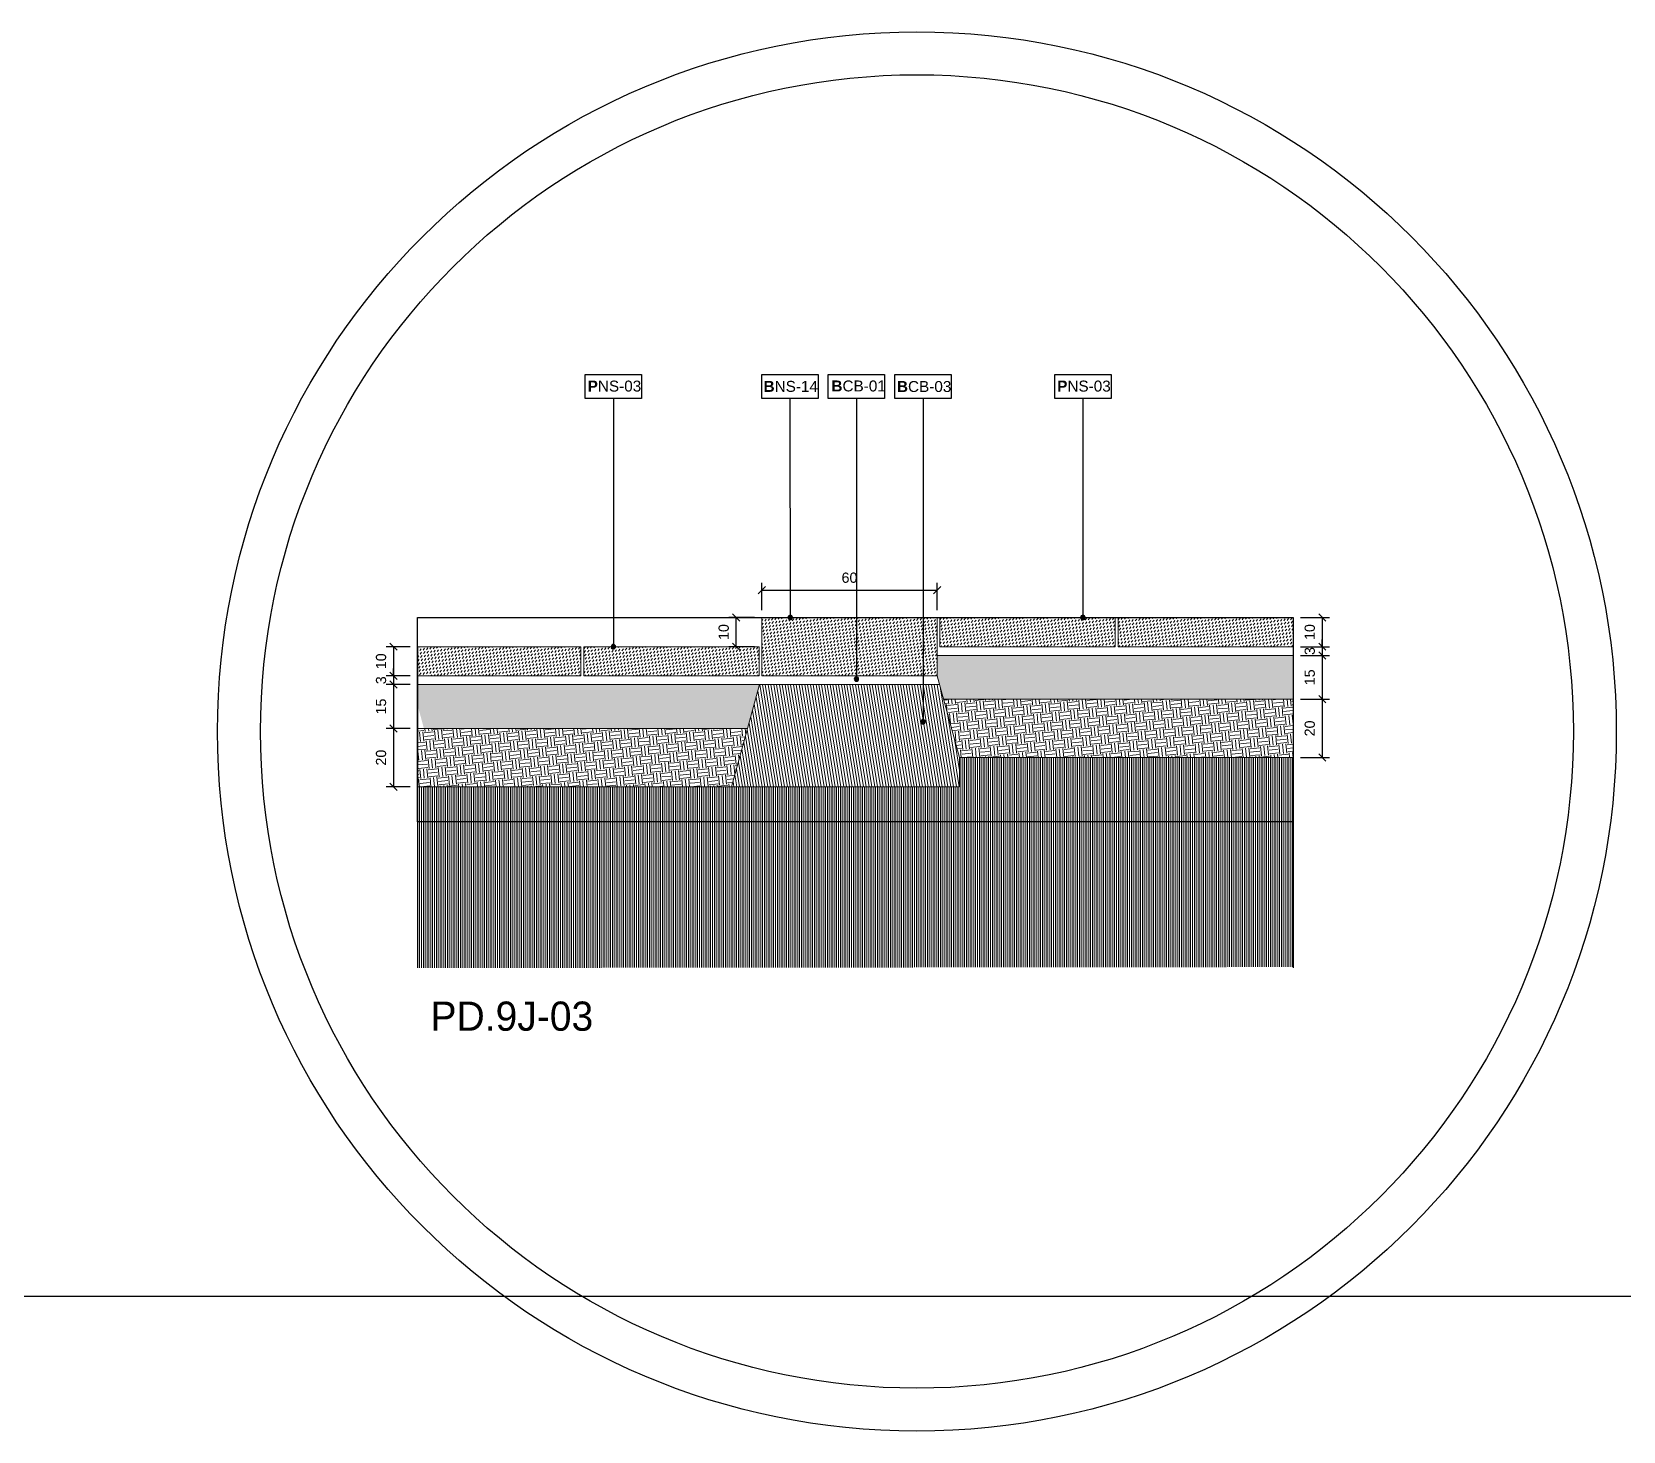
# Model space of a CAD drawing. Header units: metres. Extents: x -325 to 301, y -147 to 149.
# Drawn here: x 106.76 to 112.21, y 22.99 to 27.79 of the extents above; entities that cross this region are included whole.
import ezdxf

# ---------------------------------------------------------------- set-up
doc = ezdxf.new("R2010")
doc.units = ezdxf.units.M
doc.layers.get('Defpoints').update_dxf_attribs({"lineweight": 13})
doc.layers.add('-aux', color=50, linetype='Continuous', plot=False)
doc.layers.add('-AUX-QAD', color=5, linetype='Continuous', plot=False)
doc.layers.add('0-TX-1_25', color=7, linetype='Continuous', true_color=0x3f4f7f)
doc.layers.add('03-TR-Paviment_08_Natural Stone Bleachers', color=7, linetype='Continuous', lineweight=5, true_color=0xafad9d)
doc.layers.add('3-TR tot_u', color=7, linetype='Continuous', lineweight=5, true_color=0x787878)
for name, color, linetype, lineweight in [('1-CM', 7, 'Continuous', 0), ('3-TR Formigó', 252, 'Continuous', 0), ('3-TR Seleccionat', 44, 'Continuous', 0), ('3-TR Tot-u', 37, 'Continuous', 0)]:
    doc.layers.add(name, color=color, linetype=linetype, lineweight=lineweight)
for name, color, linetype in [('1-SECCIÓ', 1, 'Continuous'), ('A-KEYPLAN_HATCH', 7, 'Continuous'), ('A_TEXT_2', 7, 'Continuous')]:
    doc.layers.add(name, color=color, linetype=linetype)
doc.styles.get("Standard").update_dxf_attribs({"font": 'arial.ttf'})
doc.styles.add('x-llegenda materials$0$ENGRAVERS', font='TT0586M.TTF')
doc.dimstyles.new('ISO-25', dxfattribs={"dimtxt": 0.1, "dimasz": 0.1, "dimexe": 0.1, "dimexo": 0.1, "dimgap": 0.1, "dimtad": 1, "dimdec": 0, "dimlfac": 100, "dimzin": 9, "dimtxsty": 'Standard', "dimblk": 'OBLIQUE', "dimcen": 0.1, "dimadec": 0, "dimazin": 0, "dimtfac": 1, "dimtdec": 0, "dimtmove": 0, "dimatfit": 3, "dimldrblk": 'OBLIQUE', "dimfxl": 1, "dimarcsym": 0})

# ---------------------------------------------------------------- blocks, each defined once
blk = doc.blocks.new('hatch keyplan 2')
at = {"layer": 'A-KEYPLAN_HATCH'}
blk.add_lwpolyline([(0, 0.00548), (0.01287, 0.00548), (0.01287, 0), (0, 0)], close=True, dxfattribs=at)
blk = doc.blocks.new('hatch keyplan')
at = {"layer": 'A-KEYPLAN_HATCH'}
blk.add_blockref('hatch keyplan 2', (1.43058, 0.85215), dxfattribs=at)
blk = doc.blocks.new('BNS.14')
at = {"layer": 'A-KEYPLAN_HATCH', "xscale": 0.7124947396918078, "yscale": 0.7124947396918078, "zscale": 0.7124947396918078}
blk.add_blockref('hatch keyplan', (-1.01928, -0.60715), dxfattribs=at)
at = {"layer": 'A_TEXT_2', "insert": (0.00031, 0.00286), "char_height": 0.0017812, "attachment_point": 1}
blk.add_mtext_dynamic_manual_height_columns('{\\fArial|b1|i0|c0|p34;B}NS-14', width=0.0103753, gutter_width=0.01069, heights=[0], dxfattribs=at)
blk = doc.blocks.new('POINT')
at = {"layer": '0-TX-1_25'}
h = blk.add_hatch(dxfattribs=at)
h.set_pattern_fill('ANGLE', color=256)
h.set_pattern_definition([(0, (-83.747, -12.726), (0, 6.985), [5.08, -1.905]), (90, (-83.747, -12.726), (-6.985, 4e-16), [5.08, -1.905])])
edge = h.paths.add_edge_path()
edge.add_arc((0, 0), 0.0075, 0, 360)
h = blk.add_hatch(color=256, dxfattribs=at)
h.dxf.hatch_style = 1
edge = h.paths.add_edge_path()
edge.add_arc((0, 0), 0.0075, 0, 360)
blk.add_circle((0, 0), 0.0075, dxfattribs=at)
blk = doc.blocks.new('B-CB03')
at = {"layer": 'A-KEYPLAN_HATCH'}
blk.add_blockref('hatch keyplan', (-1.43058, -0.85215), dxfattribs=at)
at = {"layer": 'A_TEXT_2', "insert": (-0.0008, 0.00398), "char_height": 0.0025, "attachment_point": 1}
blk.add_mtext_dynamic_manual_height_columns('\\pi0.00128;{\\fArial|b1|i0|c0|p34;B}CB-03', width=0.0145619, gutter_width=0.015, heights=[0], dxfattribs=at)
blk = doc.blocks.new('B-CB01')
at = {"layer": 'A-KEYPLAN_HATCH'}
blk.add_blockref('hatch keyplan', (-1.43058, -0.85215), dxfattribs=at)
at = {"layer": 'A_TEXT_2', "insert": (-0.0008, 0.00411), "char_height": 0.0025, "attachment_point": 1}
blk.add_mtext_dynamic_manual_height_columns('\\pi0.00152;{\\fArial|b1|i0|c0|p34;B}CB-01', width=0.0145619, gutter_width=0.015, heights=[0], dxfattribs=at)
blk = doc.blocks.new('PNS03')
at = {"layer": 'A-KEYPLAN_HATCH'}
blk.add_blockref('hatch keyplan', (-1.43058, -0.85215), dxfattribs=at)
at = {"layer": 'A_TEXT_2', "insert": (-0.0008, 0.00408), "char_height": 0.0025, "attachment_point": 1}
blk.add_mtext_dynamic_manual_height_columns('\\pi0.00137;{\\fArial|b1|i0|c0|p34;P}NS-03', width=0.0145619, gutter_width=0.015, heights=[0], dxfattribs=at)
blk = doc.blocks.new('_Oblique')
at = {"color": 0, "lineweight": -2}
blk.add_line((-0.5, -0.5), (0.5, 0.5), dxfattribs=at)
blk = doc.blocks.new('*D1358')
at = {"layer": '0-TX-1_25', "color": 0, "lineweight": -2, "transparency": 16777216}
for p, q in [((111.1051, 25.7814), (111.2051, 25.7814)), ((111.1801, 25.7814), (111.1801, 25.6814)), ((111.1051, 25.6814), (111.2051, 25.6814))]:
    blk.add_line(p, q, dxfattribs=at)
at = {"layer": 'Defpoints', "color": 0, "transparency": 16777216}
for p in [(111.0801, 25.7814), (111.0801, 25.6814), (111.1801, 25.6814)]:
    blk.add_point(p, dxfattribs=at)
at = {"layer": '0-TX-1_25', "color": 0, "lineweight": -2, "transparency": 16777216, "xscale": 0.025, "yscale": 0.025, "zscale": 0.025}
for p, rotation in [((111.1801, 25.7814), 90), ((111.1801, 25.6814), 270)]:
    blk.add_blockref('_Oblique', p, dxfattribs=dict(at, rotation=rotation))
at = {"layer": '0-TX-1_25', "color": 0, "transparency": 16777216, "insert": (111.1372, 25.7314), "char_height": 0.035, "attachment_point": 5, "rotation": 90}
blk.add_mtext('10', dxfattribs=at)
blk = doc.blocks.new('*D1359')
at = {"layer": '0-TX-1_25', "color": 0, "lineweight": -2, "transparency": 16777216}
for p, q in [((111.1051, 25.6814), (111.2051, 25.6814)), ((111.1801, 25.6814), (111.1801, 25.7064)), ((111.1801, 25.6814), (111.1801, 25.6514)), ((111.1051, 25.6514), (111.2051, 25.6514)), ((111.1801, 25.6514), (111.1801, 25.6264))]:
    blk.add_line(p, q, dxfattribs=at)
at = {"layer": 'Defpoints', "color": 0, "transparency": 16777216}
for p in [(111.0801, 25.6814), (111.0801, 25.6514), (111.1801, 25.6514)]:
    blk.add_point(p, dxfattribs=at)
at = {"layer": '0-TX-1_25', "color": 0, "lineweight": -2, "transparency": 16777216, "xscale": 0.025, "yscale": 0.025, "zscale": 0.025}
for p, rotation in [((111.1801, 25.6814), 270), ((111.1801, 25.6514), 90)]:
    blk.add_blockref('_Oblique', p, dxfattribs=dict(at, rotation=rotation))
at = {"layer": '0-TX-1_25', "color": 0, "transparency": 16777216, "insert": (111.1372, 25.6664), "char_height": 0.035, "attachment_point": 5, "rotation": 90}
blk.add_mtext('3', dxfattribs=at)
blk = doc.blocks.new('*D1360')
at = {"layer": '0-TX-1_25', "color": 0, "lineweight": -2, "transparency": 16777216}
for p, q in [((111.1051, 25.6514), (111.2051, 25.6514)), ((111.1801, 25.6514), (111.1801, 25.5014)), ((111.1051, 25.5014), (111.2051, 25.5014))]:
    blk.add_line(p, q, dxfattribs=at)
at = {"layer": 'Defpoints', "color": 0, "transparency": 16777216}
for p in [(111.0801, 25.6514), (111.0801, 25.5014), (111.1801, 25.5014)]:
    blk.add_point(p, dxfattribs=at)
at = {"layer": '0-TX-1_25', "color": 0, "lineweight": -2, "transparency": 16777216, "xscale": 0.025, "yscale": 0.025, "zscale": 0.025}
for p, rotation in [((111.1801, 25.6514), 90), ((111.1801, 25.5014), 270)]:
    blk.add_blockref('_Oblique', p, dxfattribs=dict(at, rotation=rotation))
at = {"layer": '0-TX-1_25', "color": 0, "transparency": 16777216, "insert": (111.1372, 25.5764), "char_height": 0.035, "attachment_point": 5, "rotation": 90}
blk.add_mtext('15', dxfattribs=at)
blk = doc.blocks.new('*D1361')
at = {"layer": '0-TX-1_25', "color": 0, "lineweight": -2, "transparency": 16777216}
for p, q in [((111.1051, 25.5014), (111.2051, 25.5014)), ((111.1801, 25.5014), (111.1801, 25.3014)), ((111.1051, 25.3014), (111.2051, 25.3014))]:
    blk.add_line(p, q, dxfattribs=at)
at = {"layer": 'Defpoints', "color": 0, "transparency": 16777216}
for p in [(111.0801, 25.5014), (111.0801, 25.3014), (111.1801, 25.3014)]:
    blk.add_point(p, dxfattribs=at)
at = {"layer": '0-TX-1_25', "color": 0, "lineweight": -2, "transparency": 16777216, "xscale": 0.025, "yscale": 0.025, "zscale": 0.025}
for p, rotation in [((111.1801, 25.5014), 90), ((111.1801, 25.3014), 270)]:
    blk.add_blockref('_Oblique', p, dxfattribs=dict(at, rotation=rotation))
at = {"layer": '0-TX-1_25', "color": 0, "transparency": 16777216, "insert": (111.1372, 25.4014), "char_height": 0.035, "attachment_point": 5, "rotation": 90}
blk.add_mtext('20', dxfattribs=at)
blk = doc.blocks.new('*D1367')
at = {"layer": '0-TX-1_25', "color": 0, "lineweight": -2, "transparency": 16777216}
for p, q in [((108.055, 25.6814), (107.9731, 25.6814)), ((107.9981, 25.6814), (107.9981, 25.5814)), ((108.0551, 25.5814), (107.9731, 25.5814))]:
    blk.add_line(p, q, dxfattribs=at)
at = {"layer": 'Defpoints', "color": 0, "transparency": 16777216}
for p in [(108.08, 25.6814), (107.9981, 25.5814), (108.0801, 25.5814)]:
    blk.add_point(p, dxfattribs=at)
at = {"layer": '0-TX-1_25', "color": 0, "lineweight": -2, "transparency": 16777216, "xscale": 0.025, "yscale": 0.025, "zscale": 0.025}
for p, rotation in [((107.9981, 25.6814), 90), ((107.9981, 25.5814), 270)]:
    blk.add_blockref('_Oblique', p, dxfattribs=dict(at, rotation=rotation))
at = {"layer": '0-TX-1_25', "color": 0, "transparency": 16777216, "insert": (107.9552, 25.6314), "char_height": 0.035, "attachment_point": 5, "rotation": 90}
blk.add_mtext('10', dxfattribs=at)
blk = doc.blocks.new('*D1368')
at = {"layer": '0-TX-1_25', "color": 0, "lineweight": -2, "transparency": 16777216}
for p, q in [((108.0551, 25.5814), (107.9731, 25.5814)), ((107.9981, 25.5814), (107.9981, 25.6064)), ((107.9981, 25.5814), (107.9981, 25.5514)), ((108.0551, 25.5514), (107.9731, 25.5514)), ((107.9981, 25.5514), (107.9981, 25.5264))]:
    blk.add_line(p, q, dxfattribs=at)
at = {"layer": 'Defpoints', "color": 0, "transparency": 16777216}
for p in [(108.0801, 25.5814), (107.9981, 25.5514), (108.0801, 25.5514)]:
    blk.add_point(p, dxfattribs=at)
at = {"layer": '0-TX-1_25', "color": 0, "lineweight": -2, "transparency": 16777216, "xscale": 0.025, "yscale": 0.025, "zscale": 0.025}
for p, rotation in [((107.9981, 25.5814), 270), ((107.9981, 25.5514), 90)]:
    blk.add_blockref('_Oblique', p, dxfattribs=dict(at, rotation=rotation))
at = {"layer": '0-TX-1_25', "color": 0, "transparency": 16777216, "insert": (107.9552, 25.5664), "char_height": 0.035, "attachment_point": 5, "rotation": 90}
blk.add_mtext('3', dxfattribs=at)
blk = doc.blocks.new('*D1369')
at = {"layer": '0-TX-1_25', "color": 0, "lineweight": -2, "transparency": 16777216}
for p, q in [((108.0551, 25.5514), (107.9731, 25.5514)), ((107.9981, 25.5514), (107.9981, 25.4014)), ((108.0551, 25.4014), (107.9731, 25.4014))]:
    blk.add_line(p, q, dxfattribs=at)
at = {"layer": 'Defpoints', "color": 0, "transparency": 16777216}
for p in [(108.0801, 25.5514), (107.9981, 25.4014), (108.0801, 25.4014)]:
    blk.add_point(p, dxfattribs=at)
at = {"layer": '0-TX-1_25', "color": 0, "lineweight": -2, "transparency": 16777216, "xscale": 0.025, "yscale": 0.025, "zscale": 0.025}
for p, rotation in [((107.9981, 25.5514), 90), ((107.9981, 25.4014), 270)]:
    blk.add_blockref('_Oblique', p, dxfattribs=dict(at, rotation=rotation))
at = {"layer": '0-TX-1_25', "color": 0, "transparency": 16777216, "insert": (107.9552, 25.4764), "char_height": 0.035, "attachment_point": 5, "rotation": 90}
blk.add_mtext('15', dxfattribs=at)
blk = doc.blocks.new('*D1370')
at = {"layer": '0-TX-1_25', "color": 0, "lineweight": -2, "transparency": 16777216}
for p, q in [((108.055, 25.4014), (107.9731, 25.4014)), ((107.9981, 25.4014), (107.9981, 25.2014)), ((108.0551, 25.2014), (107.9731, 25.2014))]:
    blk.add_line(p, q, dxfattribs=at)
at = {"layer": 'Defpoints', "color": 0, "transparency": 16777216}
for p in [(108.08, 25.4014), (107.9981, 25.2014), (108.0801, 25.2014)]:
    blk.add_point(p, dxfattribs=at)
at = {"layer": '0-TX-1_25', "color": 0, "lineweight": -2, "transparency": 16777216, "xscale": 0.025, "yscale": 0.025, "zscale": 0.025}
for p, rotation in [((107.9981, 25.4014), 90), ((107.9981, 25.2014), 270)]:
    blk.add_blockref('_Oblique', p, dxfattribs=dict(at, rotation=rotation))
at = {"layer": '0-TX-1_25', "color": 0, "transparency": 16777216, "insert": (107.9552, 25.3014), "char_height": 0.035, "attachment_point": 5, "rotation": 90}
blk.add_mtext('20', dxfattribs=at)
blk = doc.blocks.new('*U460')
at = {"layer": '-aux'}
blk.add_lwpolyline([(0, 0.7), (3, 0.7), (3, 0), (0, 0), (0, 0.7)], dxfattribs=at)
blk = doc.blocks.new('*D2019')
at = {"layer": '0-TX-1_25', "color": 0, "lineweight": -2, "transparency": 16777216}
for p, q in [((109.2351, 25.7814), (109.1471, 25.7814)), ((109.1721, 25.6814), (109.1721, 25.7814)), ((109.2351, 25.6814), (109.1471, 25.6814))]:
    blk.add_line(p, q, dxfattribs=at)
at = {"layer": 'Defpoints', "color": 0, "transparency": 16777216}
for p in [(109.1721, 25.7814), (109.2601, 25.7814), (109.2601, 25.6814)]:
    blk.add_point(p, dxfattribs=at)
at = {"layer": '0-TX-1_25', "color": 0, "lineweight": -2, "transparency": 16777216, "xscale": 0.025, "yscale": 0.025, "zscale": 0.025}
for p, rotation in [((109.1721, 25.7814), 90), ((109.1721, 25.6814), 270)]:
    blk.add_blockref('_Oblique', p, dxfattribs=dict(at, rotation=rotation))
at = {"layer": '0-TX-1_25', "color": 0, "transparency": 16777216, "insert": (109.1292, 25.7314), "char_height": 0.035, "attachment_point": 5, "rotation": 90}
blk.add_mtext('10', dxfattribs=at)
blk = doc.blocks.new('*D2020')
at = {"layer": '0-TX-1_25', "color": 0, "lineweight": -2, "transparency": 16777216}
for p, q in [((109.2601, 25.8064), (109.2601, 25.8995)), ((109.8601, 25.8064), (109.8601, 25.8995)), ((109.2601, 25.8745), (109.8601, 25.8745))]:
    blk.add_line(p, q, dxfattribs=at)
at = {"layer": 'Defpoints', "color": 0, "transparency": 16777216}
for p in [(109.8601, 25.8745), (109.2601, 25.7814), (109.8601, 25.7814)]:
    blk.add_point(p, dxfattribs=at)
at = {"layer": '0-TX-1_25', "color": 0, "lineweight": -2, "transparency": 16777216, "xscale": 0.025, "yscale": 0.025, "zscale": 0.025, "rotation": 180}
blk.add_blockref('_Oblique', (109.2601, 25.8745), dxfattribs=at)
at = {"layer": '0-TX-1_25', "color": 0, "lineweight": -2, "transparency": 16777216, "xscale": 0.025, "yscale": 0.025, "zscale": 0.025}
blk.add_blockref('_Oblique', (109.8601, 25.8745), dxfattribs=at)
at = {"layer": '0-TX-1_25', "color": 0, "transparency": 16777216, "insert": (109.5601, 25.9174), "char_height": 0.035, "attachment_point": 5}
blk.add_mtext('60', dxfattribs=at)

msp = doc.modelspace()

# ---------------------------------------------------------------- hatches: boundary and pattern name
at = {"layer": '03-TR-Paviment_08_Natural Stone Bleachers'}
h = msp.add_hatch(dxfattribs=at)
h.set_pattern_fill('DASH', color=256, scale=0.002611, angle=233, style=0, double=1)
h.set_pattern_definition([(233, (2.004822, -5.95662), (0.0016315323, -0.0116089556), [0.0082894435, -0.0082894435])])
h.paths.add_polyline_path([(109.8601, 25.5814), (109.8601, 25.7814), (109.2601, 25.7814), (109.2601, 25.5814)])
h = msp.add_hatch(dxfattribs=at)
h.set_pattern_fill('DASH', color=256, scale=0.002611, angle=233, style=0, double=1)
h.set_pattern_definition([(233, (2.614822, -5.85662), (0.0016315323, -0.0116089556), [0.0082894435, -0.0082894435])])
h.paths.add_polyline_path([(110.4701, 25.6814), (110.4701, 25.7814), (109.8701, 25.7814), (109.8701, 25.6814)])
h = msp.add_hatch(dxfattribs=at)
h.set_pattern_fill('DASH', color=256, scale=0.002611, angle=233, style=0, double=1)
h.set_pattern_definition([(233, (3.224822, -5.85662), (0.0016315323, -0.0116089556), [0.0082894435, -0.0082894435])])
h.paths.add_polyline_path([(111.0801, 25.6814), (111.0801, 25.7814), (110.4801, 25.7814), (110.4801, 25.6814)])
h = msp.add_hatch(dxfattribs=at)
h.set_pattern_fill('DASH', color=256, scale=0.002611, angle=233, style=0, double=1)
h.set_pattern_definition([(233, (0.784822, -5.95662), (0.0016315323, -0.0116089556), [0.0082894435, -0.0082894435])])
h.paths.add_polyline_path([(108.0801, 25.6814), (108.0801, 25.5814), (108.6401, 25.5814), (108.6401, 25.6814)])
h = msp.add_hatch(dxfattribs=at)
h.set_pattern_fill('DASH', color=256, scale=0.002611, angle=233, style=0, double=1)
h.set_pattern_definition([(233, (1.394822, -5.95662), (0.0016315323, -0.0116089556), [0.0082894435, -0.0082894435])])
h.paths.add_polyline_path([(109.2501, 25.5814), (109.2501, 25.6814), (108.6501, 25.6814), (108.6501, 25.5814)])
at = {"layer": '3-TR Formigó'}
h = msp.add_hatch(dxfattribs=at)
h.set_pattern_fill('ANSI31', color=256, scale=0.003, angle=234.1752, style=0)
h.set_pattern_definition([(279.1752, (109.231934, 25.080595), (0.00940313, 0.00151881), [])])
h.paths.add_polyline_path([(109.1562, 25.2014), (109.9366, 25.2014), (109.9366, 25.3014), (109.8683, 25.5514), (109.2519, 25.5514)])
at = {"layer": '3-TR Seleccionat'}
h = msp.add_hatch(dxfattribs=at)
h.set_pattern_fill('ANSI31', color=256, scale=0.002, angle=225, style=0)
h.set_pattern_definition([(270, (107.928626, 24.8390494), (0.00635, -2e-18), [])])
h.paths.add_polyline_path([(109.9366, 25.2014), (108.0801, 25.2014), (108.0834, 24.5814), (111.0834, 24.5846), (111.0801, 25.3014), (109.9366, 25.3014)])
at = {"layer": '3-TR Tot-u'}
h = msp.add_hatch(dxfattribs=at)
h.set_pattern_fill('EARTH', color=256, scale=0.005, angle=-84.0741)
h.set_pattern_definition([(275.925852, (2.931227, -5.85662), (0.034858251, -0.028302426), [0.03175, -0.03175]), (275.925852, (2.94307, -5.85539), (0.034858251, -0.028302426), [0.03175, -0.03175]), (275.925852, (2.954912, -5.85416), (0.034858251, -0.028302426), [0.03175, -0.03175]), (5.925852, (2.95927, -5.8577), (0.028302426, 0.034858251), [0.03175, -0.03175]), (5.925852, (2.9605, -5.869542), (0.028302426, 0.034858251), [0.03175, -0.03175]), (5.925852, (2.961728, -5.881384), (0.028302426, 0.034858251), [0.03175, -0.03175])])
h.paths.add_polyline_path([(109.882, 25.5014), (109.9366, 25.3014), (111.0801, 25.3014), (111.0801, 25.5014)])
h = msp.add_hatch(dxfattribs=at)
h.set_pattern_fill('EARTH', color=256, scale=0.005, angle=-84.0741)
h.set_pattern_definition([(275.925852, (1.074702, -5.95662), (0.034858251, -0.028302426), [0.03175, -0.03175]), (275.925852, (1.086545, -5.95539), (0.034858251, -0.028302426), [0.03175, -0.03175]), (275.925852, (1.098388, -5.95416), (0.034858251, -0.028302426), [0.03175, -0.03175]), (5.925852, (1.102745, -5.9577), (0.028302426, 0.034858251), [0.03175, -0.03175]), (5.925852, (1.103974, -5.969542), (0.028302426, 0.034858251), [0.03175, -0.03175]), (5.925852, (1.105203, -5.981384), (0.028302426, 0.034858251), [0.03175, -0.03175])])
h.paths.add_polyline_path([(108.0801, 25.4014), (108.0801, 25.2014), (109.1562, 25.2014), (109.2109, 25.4014)])
at = {"layer": '3-TR tot_u'}
h = msp.add_hatch(dxfattribs=at)
h.set_pattern_fill('AR-CONC', color=256, scale=0.00025, angle=92.9928)
h.set_pattern_definition([(142.992814, (2.876567, -5.85662), (0.001601339, 0.045692094), [0.0047625, -0.0523875]), (87.992814, (2.876567, -5.85662), (-0.047239044, -0.011292642), [0.00381, -0.041910146]), (193.44426, (2.8767, -5.85281), (-0.045637704, 0.034399452), [0.004047502, -0.044522561]), (139.177014, (2.863884, -5.85728), (0.00695794, 0.068226093), [0.00714375, -0.07858125]), (189.62837, (2.864464, -5.8516), (-0.064870924, 0.05604051), [0.006071256, -0.0667839]), (84.176966, (2.863884, -5.85728), (-0.064870924, 0.05604051), [0.00571499, -0.062864933]), (113.992814, (2.866723, -5.850776), (0.023552455, 0.039186736), [0.0047625, -0.0523875]), (58.992814, (2.866723, -5.850776), (-0.04679087, 0.013025288), [0.00381, -0.04191]), (164.44426, (2.868686, -5.84751), (-0.023238414, 0.052212023), [0.004047502, -0.044522484]), (130.492814, (2.876567, -5.85662), (-0.021150243, -0.000332572), [0, -0.041402, 0, -0.042545, 0, -0.04206875]), (100.492814, (2.876567, -5.85662), (-0.02588316, 0.0153745068), [0, -0.024257, 0, -0.0404495, 0, -0.01603375]), (60.492814, (2.877306, -5.87076), (-0.0003395879, 0.033926191), [0, -0.015875, 0, -0.04953, 0, -0.0657225]), (50.492814, (2.877637, -5.877102), (-0.0082814355, 0.036649903), [0, -0.0206375, 0, -0.032893, 0, -0.0466725])])
h.paths.add_polyline_path([(109.8601, 25.6514), (109.8601, 25.5814), (109.882, 25.5014), (111.0801, 25.5014), (111.0801, 25.6514)])
h = msp.add_hatch(dxfattribs=at)
h.set_pattern_fill('AR-CONC', color=256, scale=0.00025, angle=92.9928)
h.set_pattern_definition([(142.992814, (1.096567, -5.956606), (0.001601339, 0.045692094), [0.0047625, -0.0523875]), (87.992814, (1.096567, -5.956606), (-0.047239044, -0.011292642), [0.00381, -0.041910146]), (193.44426, (1.0967, -5.9528), (-0.045637704, 0.034399452), [0.004047502, -0.044522561]), (139.177014, (1.083884, -5.95727), (0.00695794, 0.068226093), [0.00714375, -0.07858125]), (189.62837, (1.084464, -5.951584), (-0.064870924, 0.05604051), [0.006071256, -0.0667839]), (84.176966, (1.083884, -5.95727), (-0.064870924, 0.05604051), [0.00571499, -0.062864933]), (113.992814, (1.086723, -5.950762), (0.023552455, 0.039186736), [0.0047625, -0.0523875]), (58.992814, (1.086723, -5.95076), (-0.04679087, 0.013025288), [0.00381, -0.04191]), (164.44426, (1.088686, -5.947496), (-0.023238414, 0.052212023), [0.004047502, -0.044522484]), (130.492814, (1.096567, -5.956606), (-0.021150243, -0.000332572), [0, -0.041402, 0, -0.042545, 0, -0.04206875]), (100.492814, (1.096567, -5.956606), (-0.02588316, 0.0153745068), [0, -0.024257, 0, -0.0404495, 0, -0.01603375]), (60.492814, (1.097306, -5.970747), (-0.0003395879, 0.033926191), [0, -0.015875, 0, -0.04953, 0, -0.0657225]), (50.492814, (1.097637, -5.977089), (-0.0082814355, 0.036649903), [0, -0.0206375, 0, -0.032893, 0, -0.0466725])])
h.paths.add_polyline_path([(108.0801, 25.5514), (108.0801, 25.4814), (108.102, 25.4014), (109.2109, 25.4014), (109.2519, 25.5514)])

# ---------------------------------------------------------------- linework, layer by layer
at = {"layer": '-aux'}
msp.add_lwpolyline([(12.2345, 23.4567), (142.2345, 23.4567)], dxfattribs=at)
at = {"layer": '-AUX-QAD'}
for radius in [2.3962, 2.2491]:
    msp.add_circle((109.7911, 25.3909), radius, dxfattribs=at)
at = {"layer": '0-TX-1_25'}
for points in [[(108.7512, 26.5314), (108.7512, 25.6814)], [(109.3559, 26.5314), (109.3572, 25.7814)], [(109.584, 26.5314), (109.584, 25.5697)], [(109.8121, 26.5314), (109.8121, 25.4232)], [(110.3597, 26.5314), (110.3597, 25.7814)]]:
    msp.add_lwpolyline(points, dxfattribs=at)
at = {"layer": '1-CM'}
for points in [[(109.8601, 25.7814), (109.8601, 25.5814), (109.2601, 25.5814), (109.2601, 25.7814)], [(109.8701, 25.7814), (110.4701, 25.7814), (110.4701, 25.6814), (109.8701, 25.6814)], [(110.4801, 25.7814), (111.0801, 25.7814), (111.0801, 25.6814), (110.4801, 25.6814)], [(108.0801, 25.6814), (108.6401, 25.6814), (108.6401, 25.5814), (108.0801, 25.5814)], [(108.6501, 25.6814), (109.2501, 25.6814), (109.2501, 25.5814), (108.6501, 25.5814)]]:
    msp.add_lwpolyline(points, close=True, dxfattribs=at)
for points in [[(109.8601, 25.6514), (111.0801, 25.6514)], [(109.8601, 25.5814), (109.9366, 25.3014), (109.9366, 25.2014)], [(108.0801, 25.5514), (109.2519, 25.5514)], [(109.2109, 25.4014), (109.2519, 25.5514)], [(109.2519, 25.5514), (109.8683, 25.5514)], [(109.882, 25.5014), (111.0801, 25.5014)], [(108.0801, 25.4014), (109.2109, 25.4014)], [(109.1562, 25.2014), (109.2109, 25.4014)], [(109.9366, 25.3014), (111.0801, 25.3014)], [(108.0801, 25.2014), (109.9366, 25.2014)]]:
    msp.add_lwpolyline(points, dxfattribs=at)
at = {"layer": '1-SECCIÓ'}
for points in [[(111.0801, 25.7814), (111.0802, 24.5814)], [(108.08, 25.6814), (108.0801, 24.5814)]]:
    msp.add_lwpolyline(points, dxfattribs=at)

# ---------------------------------------------------------------- block references
at = {"color": 244, "true_color": 0x991b1e, "xscale": 14.99999999999007, "yscale": 14.99999999999007, "zscale": 14.99999999999007}
for p in [(108.6546, 26.5314), (110.2632, 26.5314)]:
    msp.add_blockref('PNS03', p, dxfattribs=at)
at = {"layer": '0-TX-1_25'}
for name, p, xscale, yscale, zscale in [('BNS.14', (109.2593, 26.5314), 21.05278700933023, 21.05278700933023, 21.05278700933023), ('B-CB01', (109.4875, 26.5314), 15, 15, 15), ('B-CB03', (109.7156, 26.5314), 15, 15, 15)]:
    msp.add_blockref(name, p, dxfattribs=dict(at, xscale=xscale, yscale=yscale, zscale=zscale))
at = {"layer": '0-TX-1_25', "xscale": -1, "rotation": 1.131780543641376}
for p in [(109.3572, 25.7814), (110.3597, 25.7814), (108.7512, 25.6814), (109.584, 25.5706), (109.8121, 25.4241)]:
    msp.add_blockref('POINT', p, dxfattribs=at)
at = {"layer": '1-CM'}
msp.add_blockref('*U460', (108.0801, 25.0814), dxfattribs=at)

# ---------------------------------------------------------------- texts
at = {"layer": '-aux', "insert": (108.1246, 24.466), "char_height": 0.1, "width": 19.210099, "attachment_point": 1, "style": 'x-llegenda materials$0$ENGRAVERS'}
msp.add_mtext('PD.9J-03', dxfattribs=at)

# ---------------------------------------------------------------- dimensions: what is measured, and where the dimension line sits
at = {"layer": '0-TX-1_25'}
dim = msp.add_linear_dim(base=(109.8601, 25.8745), p1=(109.2601, 25.7814), p2=(109.8601, 25.7814), dimstyle='ISO-25', override={"dimtxt": 0.035, "dimasz": 0.025, "dimexe": 0.025, "dimexo": 0.025, "dimgap": 0.025, "dimblk1": 'Oblique', "dimblk2": 'Oblique', "dimsah": 1, "dimfxl": 0.1, "dimfxlon": 1, "dimarcsym": 1}, dxfattribs=at)
dim.commit()
dim.dimension.update_dxf_attribs({"geometry": '*D2020', "text_midpoint": (109.5601, 25.9174)})
for base, p1, p2, picture, middle in [((109.1721, 25.7814), (109.2601, 25.6814), (109.2601, 25.7814), '*D2019', (109.1292, 25.7314)), ((111.1801, 25.6814), (111.0801, 25.7814), (111.0801, 25.6814), '*D1358', (111.1372, 25.7314)), ((107.9981, 25.5814), (108.08, 25.6814), (108.0801, 25.5814), '*D1367', (107.9552, 25.6314)), ((111.1801, 25.5014), (111.0801, 25.6514), (111.0801, 25.5014), '*D1360', (111.1372, 25.5764)), ((107.9981, 25.4014), (108.0801, 25.5514), (108.0801, 25.4014), '*D1369', (107.9552, 25.4764)), ((111.1801, 25.3014), (111.0801, 25.5014), (111.0801, 25.3014), '*D1361', (111.1372, 25.4014)), ((107.9981, 25.2014), (108.08, 25.4014), (108.0801, 25.2014), '*D1370', (107.9552, 25.3014))]:
    dim = msp.add_linear_dim(base=base, p1=p1, p2=p2, angle=90, dimstyle='ISO-25', override={"dimtxt": 0.035, "dimasz": 0.025, "dimexe": 0.025, "dimexo": 0.025, "dimgap": 0.025, "dimblk1": 'Oblique', "dimblk2": 'Oblique', "dimsah": 1, "dimfxl": 0.1, "dimfxlon": 1, "dimarcsym": 1}, dxfattribs=at)
    dim.commit()
    dim.dimension.update_dxf_attribs({"geometry": picture, "text_midpoint": middle})
for base, p1, p2, picture, middle in [((111.1801, 25.6514), (111.0801, 25.6814), (111.0801, 25.6514), '*D1359', (111.1801, 25.6664)), ((107.9981, 25.5514), (108.0801, 25.5814), (108.0801, 25.5514), '*D1368', (107.9981, 25.5664))]:
    dim = msp.add_linear_dim(base=base, p1=p1, p2=p2, angle=90, dimstyle='ISO-25', override={"dimtxt": 0.035, "dimasz": 0.025, "dimexe": 0.025, "dimexo": 0.025, "dimgap": 0.025, "dimblk1": 'Oblique', "dimblk2": 'Oblique', "dimsah": 1, "dimfxl": 0.1, "dimfxlon": 1, "dimarcsym": 1}, dxfattribs=at)
    dim.commit()
    dim.dimension.update_dxf_attribs({"geometry": picture, "text_midpoint": middle, "dimtype": 160})

doc.saveas('drawing.dxf')
